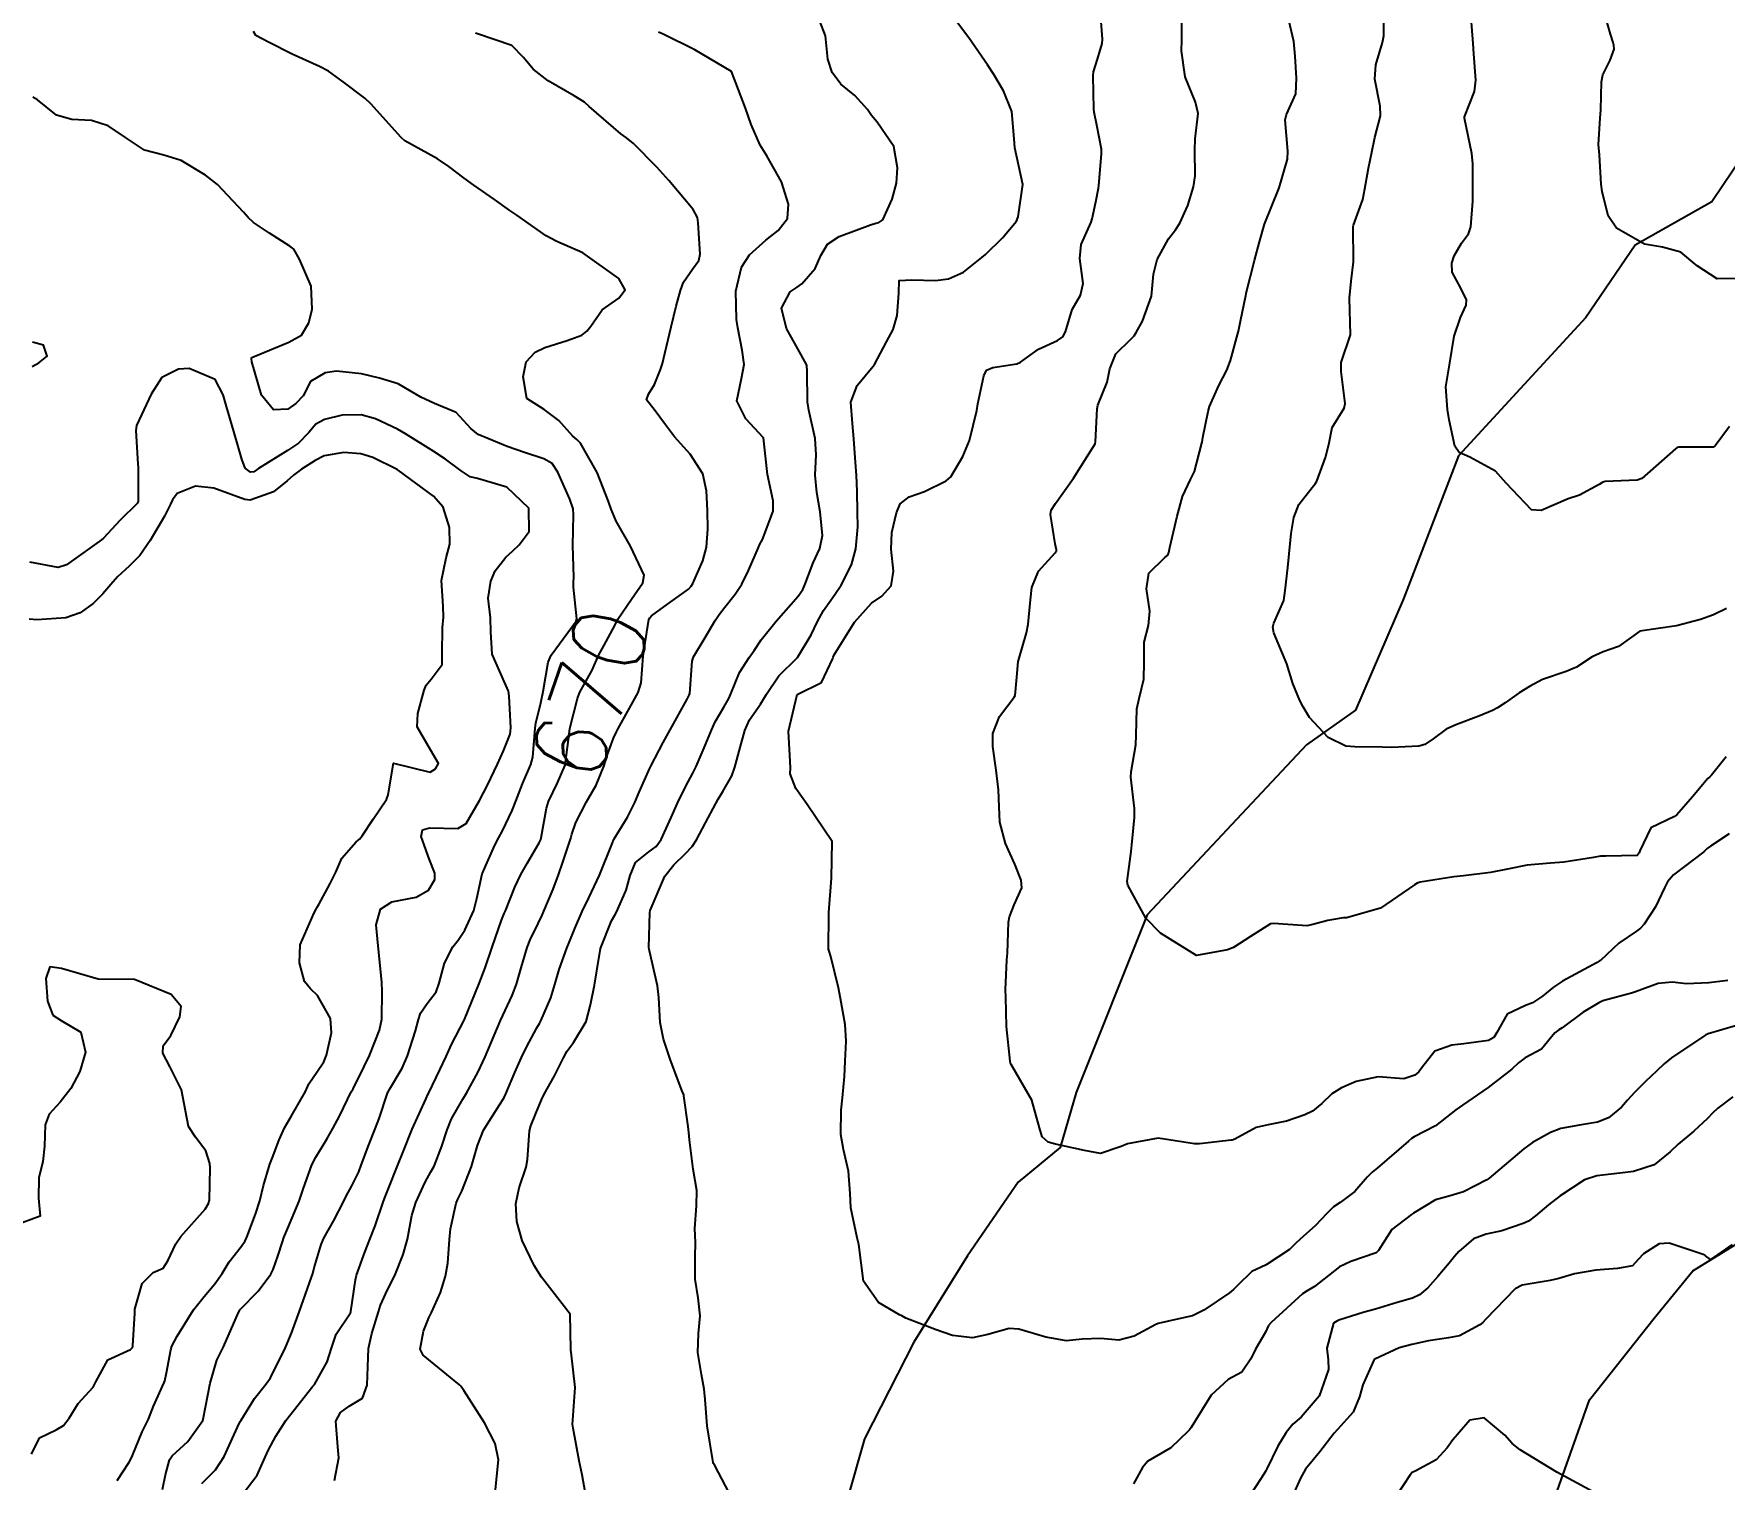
# Model space of a CAD drawing. Header units: metres. Extents: x 292545 to 299085, y 7450245 to 7463078.
# Drawn here: x 295312.9 to 295405.2, y 7462406.7 to 7462485.6 of the extents above; entities that cross this region are included whole.
import ezdxf
from ezdxf.enums import TextEntityAlignment as Align

# ---------------------------------------------------------------- set-up
doc = ezdxf.new("R2010")
doc.units = ezdxf.units.M
for name, color, linetype in [('Cotas', 45, 'Continuous'), ('Curvas de Nivel 1m', 11, 'Continuous'), ('Curvas de Nivel 5m', 15, 'Continuous'), ('Hidrografia', 140, 'Continuous')]:
    doc.layers.add(name, color=color, linetype=linetype)
doc.styles.add('Style-STANDARD', font='STANDARD.shx')

msp = doc.modelspace()

# ---------------------------------------------------------------- linework, layer by layer
at = {"layer": 'Curvas de Nivel 1m', "flags": 128}
for points, elevation in [([(295351.069, 7462405.57), (295350.091, 7462407.412), (295350.026, 7462407.515), (295350.009, 7462407.581), (295349.989, 7462407.687), (295349.68, 7462409.587), (295349.57, 7462411.021), (295349.518, 7462411.589), (295349.37, 7462412.377), (295349.175, 7462413.595), (295349.21, 7462414.621), (295349.293, 7462415.594), (295349.182, 7462416.575), (295349.032, 7462417.598), (295349.025, 7462418.804), (295349.037, 7462419.598), (295349.015, 7462420.363), (295349.104, 7462421.597), (295349.118, 7462422.444), (295348.917, 7462423.6), (295348.71, 7462425.201), (295348.68, 7462425.604), (295348.636, 7462425.926), (295348.414, 7462427.609), (295348.398, 7462427.673), (295348.336, 7462427.814), (295347.662, 7462429.617), (295347.298, 7462430.697), (295347.111, 7462431.623), (295347.044, 7462432.976), (295346.961, 7462433.624), (295346.525, 7462435.535), (295346.505, 7462435.629), (295346.499, 7462435.694), (295346.541, 7462437.629), (295346.558, 7462437.733), (295347.361, 7462439.617), (295347.865, 7462440.226), (295348.492, 7462440.841), (295348.867, 7462441.227), (295349.1, 7462441.594), (295349.587, 7462442.515), (295350.159, 7462443.584), (295350.285, 7462443.823), (295350.529, 7462444.236), (295351.026, 7462445.087), (295351.2, 7462445.573), (295351.485, 7462446.645), (295351.738, 7462447.568), (295351.998, 7462448.147), (295352.587, 7462449.013), (295352.927, 7462449.555), (295353.603, 7462450.55), (295354.593, 7462451.53), (295354.623, 7462451.561), (295355.359, 7462452.8), (295355.714, 7462453.519), (295356.04, 7462454.125), (295356.658, 7462455.004), (295357.007, 7462455.505), (295357.565, 7462456.611), (295357.797, 7462457.493), (295357.905, 7462458.692), (295357.903, 7462459.492), (295357.869, 7462460.638), (295357.839, 7462461.493), (295357.771, 7462462.472), (295357.699, 7462463.496), (295357.615, 7462464.341), (295357.525, 7462465.499), (295357.879, 7462466.411), (295358.756, 7462467.481), (295358.814, 7462467.571), (295359.485, 7462468.811), (295359.84, 7462469.47), (295360.069, 7462470.239), (295360.16, 7462471.467), (295360.171, 7462472.159), (295360.864, 7462472.183), (295362.159, 7462472.151), (295362.865, 7462472.242), (295363.69, 7462472.608), (295364.692, 7462473.413), (295364.885, 7462473.579), (295365.815, 7462474.48), (295366.579, 7462475.393), (295366.672, 7462475.625), (295366.923, 7462477.39), (295366.497, 7462479.395), (295366.459, 7462479.894), (295366.327, 7462481.396), (295365.874, 7462482.511), (295365.338, 7462483.407), (295365.001, 7462483.932), (295363.969, 7462485.421), (295363.035, 7462486.669)], 674), ([(295405.517, 7462441.921), (295404.498, 7462441.248), (295404.322, 7462441.116), (295404.126, 7462440.946), (295402.48, 7462439.68), (295402.146, 7462439.303), (295401.985, 7462438.975), (295401.5, 7462437.942), (295400.869, 7462436.986), (295400.673, 7462436.764), (295400.447, 7462436.611), (295399.488, 7462435.949), (295398.49, 7462435.009), (295398.453, 7462434.98), (295398.422, 7462434.958), (295398.297, 7462434.887), (295396.411, 7462433.866), (295395.914, 7462433.539), (295395.326, 7462433.051), (295394.773, 7462432.682), (295394.398, 7462432.544), (295393.39, 7462432.073), (295392.829, 7462431.076), (295392.662, 7462430.794), (295392.376, 7462430.635), (295391.018, 7462430.456), (295390.372, 7462430.371), (295389.437, 7462430.049), (295388.715, 7462429.126), (295388.561, 7462428.918), (295388.349, 7462428.736), (295387.751, 7462428.543), (295386.348, 7462428.652), (295385.132, 7462428.385), (295384.342, 7462428.051), (295383.807, 7462427.717), (295383.266, 7462427.191), (295382.746, 7462426.776), (295382.327, 7462426.574), (295381.334, 7462426.226), (295380.321, 7462426.023), (295379.67, 7462425.885), (295378.509, 7462425.248), (295378.37, 7462425.192), (295378.312, 7462425.181), (295376.584, 7462424.992), (295376.309, 7462424.99), (295374.313, 7462425.3), (295372.641, 7462424.984), (295372.306, 7462424.833), (295371.17, 7462424.466), (295370.302, 7462424.616), (295368.707, 7462424.966), (295368.309, 7462425.084), (295367.977, 7462425.373), (295367.834, 7462425.858), (295367.425, 7462427.379), (295366.351, 7462429.229), (295366.282, 7462429.321), (295366.254, 7462429.391), (295366.24, 7462429.506), (295366.036, 7462431.395), (295365.995, 7462432.992), (295365.982, 7462433.396), (295366.06, 7462435.036), (295366.098, 7462435.395), (295366.151, 7462437.096), (295366.203, 7462437.394), (295366.459, 7462438.046), (295366.879, 7462438.975), (295366.84, 7462439.386), (295366.486, 7462440.262), (295365.972, 7462441.398), (295365.677, 7462442.565), (295365.636, 7462443.399), (295365.602, 7462444.329), (295365.474, 7462445.401), (295365.279, 7462446.686), (295365.287, 7462447.403), (295365.651, 7462448.331), (295366.455, 7462449.391), (295366.499, 7462449.486), (295366.604, 7462450.49), (295366.669, 7462451.333), (295366.681, 7462451.389), (295367.119, 7462452.902), (295367.218, 7462453.384), (295367.337, 7462454.702), (295367.424, 7462455.382), (295367.783, 7462456.273), (295368.692, 7462457.282), (295368.734, 7462457.327), (295368.757, 7462457.369), (295368.773, 7462457.448), (295368.697, 7462457.767), (295368.431, 7462459.373), (295368.479, 7462459.608), (295368.719, 7462459.976), (295369.691, 7462461.356), (295370.098, 7462461.994), (295370.758, 7462463.039), (295370.873, 7462463.227), (295370.9, 7462463.339), (295370.982, 7462465.137), (295371.033, 7462465.338), (295371.53, 7462466.598), (295371.68, 7462467.331), (295372.005, 7462468.139), (295372.827, 7462468.957), (295373.013, 7462469.135), (295373.127, 7462469.316), (295373.461, 7462469.933), (295373.956, 7462471.303), (295374.066, 7462472.503), (295374.269, 7462473.299), (295374.89, 7462474.43), (295375.264, 7462474.92), (295375.507, 7462475.284), (295375.934, 7462476.258), (295376.252, 7462477.277), (295376.335, 7462477.873), (295376.33, 7462479.276), (295376.346, 7462479.889), (295376.513, 7462481.275), (295376.352, 7462481.904), (295375.796, 7462483.282), (295375.594, 7462484.704), (295375.617, 7462485.284), (295375.617, 7462486.704)], 676), ([(295405.352, 7462446.135), (295404.545, 7462445.133), (295404.455, 7462445.03), (295404.359, 7462444.942), (295403.518, 7462443.94), (295402.649, 7462442.968), (295402.587, 7462442.904), (295402.521, 7462442.866), (295401.239, 7462442.256), (295400.637, 7462440.989), (295400.601, 7462440.88), (295400.49, 7462440.735), (295398.786, 7462440.711), (295398.49, 7462440.698), (295398.103, 7462440.63), (295396.486, 7462440.369), (295395.757, 7462440.318), (295394.484, 7462440.209), (295393.398, 7462439.987), (295392.48, 7462439.805), (295391.007, 7462439.631), (295390.478, 7462439.571), (295388.637, 7462439.291), (295388.474, 7462439.228), (295388.324, 7462439.131), (295386.46, 7462437.858), (295384.614, 7462437.337), (295384.454, 7462437.33), (295384.315, 7462437.321), (295383.596, 7462437.189), (295382.699, 7462436.948), (295382.448, 7462436.903), (295380.648, 7462437.029), (295380.449, 7462436.998), (295379.358, 7462436.322), (295378.43, 7462435.709), (295378.101, 7462435.58), (295376.423, 7462435.27), (295374.441, 7462436.493), (295373.655, 7462437.308), (295372.662, 7462439.127), (295372.618, 7462439.319), (295372.85, 7462440.964), (295372.878, 7462441.316), (295373.023, 7462442.809), (295373.029, 7462443.315), (295372.834, 7462445.023), (295372.842, 7462445.317), (295373.099, 7462446.78), (295373.127, 7462447.314), (295373.155, 7462448.747), (295373.279, 7462449.313), (295373.541, 7462450.374), (295373.547, 7462451.311), (295373.548, 7462452.392), (295373.791, 7462453.309), (295373.867, 7462454.092), (295373.677, 7462455.31), (295373.811, 7462456.173), (295374.689, 7462457.024), (295374.843, 7462457.146), (295374.909, 7462457.297), (295374.963, 7462457.563), (295375.365, 7462459.283), (295375.644, 7462460.361), (295376.092, 7462461.276), (295376.302, 7462461.712), (295376.706, 7462463.271), (295376.719, 7462463.315), (295376.766, 7462463.574), (295377.045, 7462465.003), (295377.125, 7462465.267), (295377.643, 7462466.413), (295378.073, 7462467.257), (295378.274, 7462467.792), (295378.666, 7462469.252), (295378.703, 7462469.383), (295378.841, 7462470.016), (295379.089, 7462471.246), (295379.147, 7462471.537), (295379.58, 7462473.239), (295379.854, 7462474.27), (295380.121, 7462475.232), (295380.923, 7462477.22), (295381.38, 7462478.783), (295381.411, 7462479.215), (295381.26, 7462480.927), (295381.323, 7462481.216), (295381.844, 7462482.351), (295381.886, 7462483.211), (295381.81, 7462484.413), (295381.739, 7462485.213), (295381.325, 7462486.932)], 677), ([(295405.364, 7462454.225), (295404.652, 7462453.882), (295403.957, 7462453.64), (295402.646, 7462453.279), (295400.643, 7462452.99), (295399.47, 7462452.162), (295398.626, 7462451.867), (295398.039, 7462451.601), (295397.176, 7462451.032), (295396.61, 7462450.786), (295395.31, 7462450.348), (295394.602, 7462449.977), (295394.044, 7462449.62), (295393.274, 7462449.073), (295392.864, 7462448.803), (295392.589, 7462448.668), (295391.843, 7462448.349), (295390.581, 7462447.875), (295390.049, 7462447.644), (295389.343, 7462447.122), (295388.89, 7462446.805), (295388.567, 7462446.716), (295387.063, 7462446.648), (295386.566, 7462446.663), (295385.063, 7462446.675), (295384.566, 7462446.719), (295383.609, 7462447.19), (295382.584, 7462448.284), (295382.244, 7462448.86), (295382.066, 7462449.205), (295381.674, 7462450.138), (295381.344, 7462451.213), (295380.638, 7462452.909), (295380.588, 7462453.221), (295380.645, 7462453.433), (295381.192, 7462454.68), (295381.267, 7462455.214), (295381.409, 7462456.479), (295381.471, 7462457.212), (295381.58, 7462458.331), (295381.737, 7462459.21), (295382.011, 7462459.917), (295382.729, 7462460.84), (295382.893, 7462461.037), (295382.982, 7462461.198), (295383.459, 7462462.487), (295383.645, 7462463.191), (295383.831, 7462464.131), (295384.478, 7462465.183), (295384.542, 7462465.426), (295384.32, 7462467.185), (295384.321, 7462467.674), (295384.833, 7462469.18), (295384.772, 7462471.181), (295384.862, 7462472.12), (295384.987, 7462473.169), (295384.975, 7462475.096), (295384.987, 7462475.169), (295385.503, 7462476.579), (295385.615, 7462477.163), (295385.804, 7462478.297), (295385.985, 7462479.16), (295386.16, 7462479.959), (295386.471, 7462481.155), (295386.453, 7462481.681), (295386.163, 7462483.158), (295386.217, 7462483.946), (295386.584, 7462485.154), (295386.653, 7462485.527), (295386.65, 7462487.154)], 678), ([(295405.528, 7462464.176), (295404.756, 7462463.13), (295404.638, 7462463.057), (295402.754, 7462463.048), (295402.684, 7462463.031), (295402.586, 7462462.962), (295400.736, 7462461.332), (295400.488, 7462461.239), (295398.734, 7462461.167), (295398.615, 7462461.13), (295398.411, 7462461.013), (295397.331, 7462460.42), (295396.725, 7462460.224), (295395.246, 7462459.58), (295394.719, 7462459.63), (295393.337, 7462461.074), (295392.743, 7462461.743), (295391.349, 7462462.506), (295390.758, 7462462.758), (295390.52, 7462463.112), (295390.218, 7462464.549), (295390.12, 7462465.11), (295390.036, 7462466.352), (295390.162, 7462467.11), (295390.263, 7462467.656), (295390.498, 7462469.105), (295390.843, 7462470.124), (295391.142, 7462470.805), (295391.158, 7462471.097), (295390.859, 7462471.738), (295390.377, 7462472.616), (295390.365, 7462473.108), (295390.488, 7462473.497), (295390.889, 7462474.193), (295391.282, 7462474.711), (295391.4, 7462475.095), (295391.515, 7462476.496), (295391.52, 7462477.094), (295391.508, 7462478.531), (295391.463, 7462479.095), (295391.053, 7462481.018), (295391.06, 7462481.099), (295391.596, 7462482.484), (295391.674, 7462483.093), (295391.568, 7462484.541), (295391.526, 7462485.095), (295391.411, 7462486.725)], 679), ([(295329.328, 7462406.584), (295329.559, 7462407.825), (295329.5, 7462408.435), (295329.402, 7462409.827), (295329.643, 7462410.31), (295330.131, 7462410.659), (295330.859, 7462411.089), (295331.113, 7462411.81), (295331.142, 7462412.827), (295331.175, 7462413.81), (295331.367, 7462414.622), (295331.725, 7462415.805), (295331.837, 7462416.164), (295332.205, 7462416.977), (295332.618, 7462417.794), (295333.08, 7462418.937), (295333.3, 7462419.784), (295333.552, 7462421.076), (295333.758, 7462421.778), (295334.274, 7462422.898), (295334.591, 7462423.456), (295334.759, 7462423.765), (295335.193, 7462424.868), (295335.474, 7462425.758), (295335.721, 7462426.354), (295336.33, 7462427.424), (295336.524, 7462427.747), (295337.167, 7462428.921), (295337.546, 7462429.732), (295338.383, 7462431.72), (295339.021, 7462433.09), (295339.258, 7462433.711), (295339.525, 7462434.6), (295339.855, 7462435.706), (295340.015, 7462436.126), (295340.446, 7462437.025), (295340.667, 7462437.481), (295340.766, 7462437.697), (295341.262, 7462438.895), (295341.553, 7462439.689), (295341.799, 7462440.371), (295342.229, 7462441.683), (295342.29, 7462441.897), (295342.512, 7462442.548), (295343.084, 7462443.672), (295343.62, 7462444.576), (295344.047, 7462445.655), (295344.157, 7462446.054), (295344.568, 7462447.143), (295344.728, 7462447.491), (295344.805, 7462447.648), (295345.432, 7462448.794), (295345.909, 7462449.637), (295346.066, 7462450.17), (295346.191, 7462451.634), (295346.246, 7462452.015), (295346.496, 7462453.631), (295346.544, 7462453.731), (295346.645, 7462453.825), (295347.51, 7462454.476), (295348.66, 7462455.294), (295348.812, 7462455.448), (295348.902, 7462455.598), (295349.44, 7462456.834), (295349.647, 7462457.59), (295349.716, 7462458.576), (295349.693, 7462459.59), (295349.649, 7462460.666), (295349.446, 7462461.593), (295348.749, 7462462.657), (295347.895, 7462463.613), (295347.409, 7462464.26), (295346.778, 7462465.104), (295346.37, 7462465.634), (295346.468, 7462465.953), (295346.796, 7462466.473), (295347.136, 7462467.297), (295347.238, 7462467.624), (295347.371, 7462468.174), (295347.713, 7462469.617), (295347.98, 7462470.749), (295348.226, 7462471.606), (295348.393, 7462472.071), (295348.871, 7462472.779), (295349.225, 7462473.249), (295349.297, 7462473.596), (295349.188, 7462475.309), (295349.15, 7462475.598), (295348.907, 7462476.035), (295347.586, 7462477.613), (295346.934, 7462478.348), (295345.659, 7462479.639), (295345.266, 7462479.956), (295344.958, 7462480.176), (295343.241, 7462481.667), (295342.976, 7462481.906), (295342.416, 7462482.241), (295340.994, 7462483.064), (295340.17, 7462483.702), (295339.64, 7462484.341), (295339.016, 7462485.001), (295337.129, 7462485.632), (295337.022, 7462485.668)], 671), ([(295338.073, 7462405.73), (295338.279, 7462407.727), (295338.106, 7462408.619), (295337.52, 7462409.736), (295336.378, 7462411.51), (295336.216, 7462411.749), (295336.144, 7462411.827), (295335.851, 7462412.049), (295334.168, 7462413.44), (295334.008, 7462413.772), (295334.183, 7462414.749), (295334.481, 7462415.476), (295334.615, 7462415.766), (295335.107, 7462416.858), (295335.385, 7462417.758), (295335.506, 7462418.475), (295335.601, 7462419.756), (295335.667, 7462420.338), (295335.965, 7462421.753), (295336.051, 7462421.966), (295336.269, 7462422.393), (295336.803, 7462423.742), (295337.14, 7462424.898), (295337.461, 7462425.733), (295338.327, 7462427.116), (295338.57, 7462427.478), (295338.686, 7462427.716), (295339.17, 7462428.892), (295339.534, 7462429.708), (295339.807, 7462430.267), (295340.379, 7462431.327), (295340.52, 7462431.56), (295340.599, 7462431.698), (295341.131, 7462432.957), (295341.36, 7462433.69), (295341.601, 7462434.502), (295342.01, 7462435.684), (295342.133, 7462435.986), (295342.444, 7462436.747), (295342.85, 7462437.674), (295343.224, 7462438.432), (295343.797, 7462439.66), (295344.5, 7462441.432), (295344.569, 7462441.582), (295344.601, 7462441.649), (295345.321, 7462442.835), (295345.721, 7462443.638), (295345.972, 7462444.195), (295346.542, 7462445.505), (295346.603, 7462445.629), (295347.278, 7462446.904), (295347.667, 7462447.614), (295348.59, 7462449.285), (295348.696, 7462449.494), (295348.729, 7462449.599), (295348.855, 7462451.362), (295348.929, 7462451.597), (295349.574, 7462452.65), (295350.126, 7462453.585), (295350.33, 7462453.899), (295350.65, 7462454.311), (295351.21, 7462455.022), (295351.574, 7462455.571), (295351.939, 7462456.303), (295352.486, 7462457.562), (295352.548, 7462457.708), (295352.697, 7462458.008), (295353.295, 7462459.551), (295353.29, 7462460.123), (295352.985, 7462461.547), (295352.763, 7462463.55), (295351.799, 7462464.59), (295351.301, 7462465.572), (295351.565, 7462466.805), (295351.71, 7462467.567), (295351.592, 7462468.34), (295351.352, 7462469.572), (295351.291, 7462470.027), (295351.256, 7462471.574), (295351.554, 7462472.888), (295351.994, 7462473.563), (295352.891, 7462474.365), (295353.562, 7462474.877), (295354.078, 7462475.538), (295354.124, 7462476.325), (295353.738, 7462477.542), (295352.944, 7462478.967), (295352.585, 7462479.556), (295352.084, 7462480.683), (295351.781, 7462481.568), (295351.003, 7462483.58), (295349.014, 7462484.75), (295347.279, 7462485.617), (295347.024, 7462485.72)], 672), ([(295343.073, 7462405.67), (295342.86, 7462406.897), (295342.691, 7462407.674), (295342.352, 7462409.445), (295342.326, 7462409.678), (295342.338, 7462409.89), (295342.464, 7462411.675), (295342.248, 7462413.602), (295342.241, 7462413.679), (295342.24, 7462413.745), (295342.193, 7462415.68), (295340.635, 7462417.696), (295340.222, 7462418.334), (295339.566, 7462419.71), (295339.274, 7462420.735), (295339.236, 7462421.71), (295339.401, 7462422.579), (295339.788, 7462423.705), (295339.866, 7462424.127), (295339.975, 7462425.703), (295340.044, 7462425.974), (295340.322, 7462426.651), (295340.637, 7462427.39), (295340.784, 7462427.695), (295341.334, 7462428.704), (295341.834, 7462429.685), (295342.021, 7462430.028), (295342.371, 7462430.515), (295343.07, 7462431.67), (295343.309, 7462432.583), (295343.518, 7462433.663), (295343.644, 7462434.432), (295343.847, 7462435.659), (295344.448, 7462437.165), (295344.628, 7462437.471), (295344.721, 7462437.647), (295345.259, 7462438.848), (295345.472, 7462439.64), (295345.771, 7462440.35), (295346.493, 7462440.943), (295346.888, 7462441.233), (295347.173, 7462441.62), (295347.712, 7462442.809), (295348.052, 7462443.607), (295348.533, 7462444.572), (295348.898, 7462445.238), (295349.076, 7462445.595), (295349.521, 7462446.628), (295349.911, 7462447.587), (295350.126, 7462448.036), (295350.585, 7462448.835), (295350.856, 7462449.311), (295350.979, 7462449.576), (295351.45, 7462450.732), (295351.981, 7462451.566), (295352.251, 7462451.94), (295352.633, 7462452.523), (295353.449, 7462453.548), (295354.657, 7462454.909), (295354.91, 7462455.278), (295355.023, 7462455.526), (295355.478, 7462456.725), (295355.845, 7462457.518), (295355.99, 7462458.227), (295355.851, 7462459.519), (295355.673, 7462460.571), (295355.588, 7462461.521), (295355.633, 7462462.638), (295355.589, 7462463.522), (295355.243, 7462465.061), (295355.159, 7462465.526), (295355.153, 7462467.181), (295355.119, 7462467.527), (295354.819, 7462468.092), (295354.008, 7462469.538), (295353.745, 7462470.64), (295354.211, 7462471.536), (295354.6, 7462471.79), (295354.859, 7462471.963), (295355.59, 7462472.805), (295355.896, 7462473.52), (295356.263, 7462474.143), (295356.893, 7462474.56), (295358.611, 7462475.195), (295358.901, 7462475.279), (295359.055, 7462475.324), (295359.279, 7462475.476), (295359.797, 7462476.589), (295360.024, 7462477.469), (295360.086, 7462478.318), (295359.872, 7462479.471), (295358.966, 7462480.808), (295358.661, 7462481.176), (295358.438, 7462481.488), (295357.742, 7462482.26), (295356.987, 7462482.873), (295356.508, 7462483.515), (295356.271, 7462484.25), (295356.15, 7462485.519), (295355.841, 7462486.328)], 673), ([(295322.081, 7462406.427), (295322.827, 7462407.174), (295323.288, 7462407.902), (295324.121, 7462409.7), (295324.185, 7462409.826), (295324.216, 7462409.889), (295324.944, 7462411.073), (295325.59, 7462411.876), (295325.823, 7462412.198), (295326.158, 7462412.871), (295326.492, 7462413.541), (295326.65, 7462413.863), (295326.97, 7462414.647), (295327.411, 7462415.852), (295328.064, 7462417.695), (295328.12, 7462417.841), (295328.144, 7462417.911), (295328.218, 7462418.205), (295328.591, 7462419.483), (295328.745, 7462419.835), (295329.289, 7462420.793), (295329.816, 7462421.824), (295329.966, 7462422.124), (295330.276, 7462422.695), (295330.643, 7462423.461), (295330.78, 7462423.815), (295331.191, 7462424.924), (295331.54, 7462425.808), (295331.752, 7462426.372), (295332.237, 7462427.801), (295332.267, 7462427.867), (295332.336, 7462427.985), (295333.017, 7462429.126), (295333.314, 7462429.786), (295333.755, 7462431.158), (295333.906, 7462431.775), (295334.027, 7462432.133), (295334.392, 7462432.646), (295334.867, 7462433.297), (295335.042, 7462433.764), (295335.325, 7462434.856), (295335.789, 7462435.756), (295336.07, 7462436.12), (295336.442, 7462436.669), (295336.936, 7462437.743), (295337.104, 7462438.385), (295337.396, 7462439.736), (295338.079, 7462441.309), (295338.303, 7462441.723), (295338.507, 7462442.095), (295339.036, 7462443.196), (295339.226, 7462443.713), (295339.591, 7462444.656), (295340.047, 7462445.705), (295340.155, 7462446.106), (295340.288, 7462447.703), (295340.315, 7462447.963), (295340.587, 7462449.078), (295340.724, 7462449.698), (295341, 7462451.311), (295341.16, 7462451.692), (295342.52, 7462453.55), (295342.568, 7462453.671), (295342.379, 7462455.393), (295342.386, 7462455.674), (295342.397, 7462455.944), (295342.341, 7462457.675), (295342.38, 7462459.346), (295342.358, 7462459.675), (295342.184, 7462460.216), (295341.528, 7462461.688), (295341.206, 7462462.152), (295340.75, 7462462.414), (295339.71, 7462462.754), (295338.756, 7462463.076), (295337.168, 7462463.736), (295336.766, 7462464.077), (295335.968, 7462464.945), (295334.78, 7462465.438), (295334.046, 7462465.777), (295332.794, 7462466.514), (295331.774, 7462466.825), (295330.802, 7462467.056), (295329.428, 7462467.206), (295328.802, 7462467.102), (295328.004, 7462466.639), (295327.603, 7462465.852), (295327.207, 7462465.427), (295326.776, 7462465.131), (295325.996, 7462465.093), (295325.326, 7462465.882), (295324.81, 7462467.717), (295324.784, 7462467.89), (295324.787, 7462467.916), (295324.813, 7462467.948), (295324.937, 7462468.011), (295326.822, 7462468.791), (295327.52, 7462469.159), (295327.913, 7462469.849), (295328.1, 7462470.587), (295328.039, 7462471.848), (295327.407, 7462473.322), (295327.093, 7462473.858), (295326.885, 7462474.027), (295325.764, 7462474.749), (295324.897, 7462475.321), (295324.603, 7462475.588), (295324.347, 7462475.888), (295322.925, 7462477.391), (295322.277, 7462477.917), (295320.941, 7462478.717), (295319.992, 7462478.993), (295318.946, 7462479.278), (295317.909, 7462479.97), (295316.959, 7462480.611), (295316.048, 7462480.903), (295314.962, 7462480.949), (295314.132, 7462481.18), (295313.089, 7462482.028), (295312.974, 7462482.105), (295312.842, 7462482.164)], 669), ([(295312.804, 7462467.46), (295313.17, 7462467.662), (295313.615, 7462468.018), (295313.421, 7462468.623), (295312.82, 7462468.786)], 668), ([(295319.917, 7462406.1), (295320.087, 7462406.911), (295320.309, 7462407.729), (295320.458, 7462407.936), (295321.31, 7462408.729), (295322.122, 7462409.877), (295322.144, 7462409.92), (295322.154, 7462409.95), (295322.528, 7462411.914), (295322.9, 7462413.171), (295323.25, 7462413.904), (295324.073, 7462415.773), (295324.142, 7462415.891), (295324.165, 7462415.919), (295324.194, 7462415.952), (295325.156, 7462416.928), (295325.839, 7462417.874), (295325.968, 7462418.121), (295326.228, 7462418.856), (295326.471, 7462419.635), (295326.549, 7462419.865), (295326.768, 7462420.382), (295327.384, 7462421.853), (295327.618, 7462422.505), (295328.089, 7462423.843), (295328.297, 7462424.26), (295328.894, 7462425.248), (295329.228, 7462425.831), (295329.604, 7462426.543), (295330.239, 7462427.821), (295330.271, 7462427.884), (295330.336, 7462427.999), (295330.948, 7462429.22), (295331.233, 7462429.811), (295331.772, 7462431.194), (295331.901, 7462431.797), (295331.932, 7462433.33), (295331.904, 7462433.797), (295331.851, 7462434.359), (295331.712, 7462435.801), (295331.598, 7462436.956), (295331.842, 7462437.799), (295332.457, 7462438.211), (295333.78, 7462438.457), (295334.464, 7462438.852), (295334.805, 7462439.432), (295334.802, 7462439.767), (295334.485, 7462440.552), (295334.056, 7462441.774), (295334.132, 7462442.148), (295334.508, 7462442.251), (295336.053, 7462442.209), (295336.51, 7462442.479), (295337.237, 7462443.739), (295337.683, 7462444.586), (295338.232, 7462445.725), (295338.56, 7462446.45), (295338.912, 7462447.374), (295338.951, 7462447.716), (295338.866, 7462449.442), (295338.823, 7462449.718), (295338.6, 7462450.201), (295337.928, 7462451.73), (295337.862, 7462452.958), (295337.848, 7462453.732), (295337.725, 7462454.805), (295337.86, 7462455.728), (295338.1, 7462456.298), (295338.683, 7462457.034), (295339.04, 7462457.364), (295339.411, 7462457.713), (295339.962, 7462458.446), (295339.931, 7462459.708), (295338.73, 7462460.862), (295337.134, 7462461.339), (295336.738, 7462461.436), (295336.237, 7462461.748), (295335.383, 7462462.394), (295334.753, 7462462.814), (295333.205, 7462463.786), (295332.765, 7462464.034), (295331.552, 7462464.589), (295330.773, 7462464.815), (295329.746, 7462464.799), (295328.77, 7462464.561), (295328.308, 7462464.304), (295327.915, 7462463.848), (295327.349, 7462463.262), (295326.753, 7462462.872), (295325.16, 7462461.884), (295324.918, 7462461.709), (295324.74, 7462461.686), (295324.436, 7462461.893), (295324.252, 7462462.391), (295323.819, 7462463.899), (295323.416, 7462465.264), (295323.235, 7462465.905), (295322.795, 7462466.748), (295321.374, 7462467.355), (295320.804, 7462467.316), (295319.894, 7462466.846), (295319.297, 7462465.952), (295318.771, 7462464.814), (295318.499, 7462464.229), (295318.468, 7462463.963), (295318.584, 7462462.122), (295318.594, 7462461.961), (295318.593, 7462460.083), (295318.535, 7462459.962), (295317.612, 7462459.063), (295316.694, 7462458.074), (295316.6, 7462457.981), (295314.679, 7462456.614), (295314.217, 7462456.475), (295312.68, 7462456.767)], 668), ([(295317.452, 7462406.6), (295318.098, 7462407.601), (295318.226, 7462407.834), (295318.278, 7462407.958), (295318.821, 7462409.248), (295319.153, 7462409.95), (295319.429, 7462410.647), (295320.016, 7462411.941), (295320.049, 7462412.036), (295320.151, 7462412.484), (295320.372, 7462413.736), (295320.439, 7462413.937), (295320.724, 7462414.477), (295321.626, 7462415.919), (295322.2, 7462416.645), (295322.783, 7462417.329), (295323.176, 7462417.9), (295323.575, 7462418.544), (295324.236, 7462419.402), (295324.438, 7462419.69), (295324.532, 7462419.887), (295325, 7462421.138), (295325.24, 7462421.88), (295325.435, 7462422.719), (295325.783, 7462423.875), (295325.93, 7462424.24), (295326.306, 7462425.2), (295326.594, 7462425.866), (295326.98, 7462426.521), (295327.733, 7462427.849), (295327.926, 7462428.259), (295328.349, 7462428.905), (295328.732, 7462429.462), (295328.891, 7462429.835), (295329.161, 7462431.046), (295329.109, 7462431.833), (295328.395, 7462433.082), (295328.004, 7462433.451), (295327.687, 7462433.851), (295327.405, 7462434.869), (295327.439, 7462435.855), (295328.212, 7462437.605), (295328.343, 7462437.842), (295328.378, 7462437.917), (295328.456, 7462438.071), (295329.09, 7462439.218), (295329.397, 7462439.831), (295329.724, 7462440.588), (295330.498, 7462441.477), (295330.681, 7462441.636), (295330.827, 7462441.815), (295331.435, 7462442.729), (295332.156, 7462443.796), (295332.259, 7462444.062), (295332.553, 7462445.79), (295334.546, 7462445.295), (295334.835, 7462445.481), (295334.997, 7462445.766), (295334.56, 7462446.518), (295333.839, 7462447.777), (295333.865, 7462448.492), (295334.221, 7462449.774), (295334.331, 7462450.039), (295334.602, 7462450.376), (295335.201, 7462451.177), (295335.201, 7462451.764), (295335.228, 7462453.173), (295335.273, 7462453.764), (295335.252, 7462454.364), (295335.169, 7462455.762), (295335.43, 7462457.011), (295335.613, 7462457.756), (295335.602, 7462458.657), (295335.26, 7462459.762), (295334.722, 7462460.371), (295332.807, 7462461.789), (295332.743, 7462461.83), (295331.414, 7462462.475), (295330.752, 7462462.684), (295329.825, 7462462.756), (295328.75, 7462462.577), (295328.264, 7462462.329), (295327.525, 7462461.852), (295327.074, 7462461.521), (295326.733, 7462461.203), (295325.98, 7462460.616), (295324.717, 7462460.16), (295324.423, 7462460.187), (295322.726, 7462460.814), (295321.724, 7462460.924), (295320.722, 7462460.522), (295320.473, 7462460.178), (295320.369, 7462459.935), (295320.038, 7462459.272), (295319.255, 7462457.952), (295318.685, 7462457.137), (295318.096, 7462456.549), (295317.466, 7462455.972), (295317.095, 7462455.547), (295316.659, 7462455.035), (295316.129, 7462454.51), (295315.419, 7462453.998), (295314.64, 7462453.722), (295313.051, 7462453.614), (295312.639, 7462453.649)], 667), ([(295312.774, 7462408.023), (295313.204, 7462408.927), (295314.116, 7462409.358), (295314.519, 7462409.606), (295314.816, 7462410.003), (295315.323, 7462410.806), (295316.14, 7462411.694), (295316.273, 7462411.988), (295316.946, 7462413.193), (295318.17, 7462413.758), (295318.28, 7462413.851), (295318.307, 7462413.959), (295318.407, 7462415.741), (295318.42, 7462415.958), (295318.811, 7462417.349), (295319.423, 7462417.948), (295319.959, 7462418.2), (295320.223, 7462418.601), (295320.653, 7462419.518), (295320.928, 7462419.93), (295322.258, 7462421.421), (295322.44, 7462421.729), (295322.489, 7462421.908), (295322.523, 7462423.674), (295322.505, 7462423.908), (295322.3, 7462424.605), (295321.731, 7462425.343), (295321.336, 7462425.925), (295321.176, 7462426.781), (295320.966, 7462427.93), (295320.351, 7462429.167), (295319.942, 7462429.944), (295319.966, 7462430.345), (295320.373, 7462430.904), (295320.864, 7462431.933), (295320.939, 7462432.483), (295320.395, 7462433.152), (295318.403, 7462433.96), (295316.403, 7462433.98), (295314.411, 7462434.564), (295313.771, 7462434.658), (295313.554, 7462434.019), (295313.634, 7462432.778), (295313.927, 7462432.015), (295314.38, 7462431.727), (295315.459, 7462431.079), (295315.711, 7462429.99), (295315.406, 7462428.935), (295314.923, 7462428.001), (295314.325, 7462427.254), (295313.724, 7462426.611), (295313.517, 7462426.018), (295313.47, 7462424.85), (295313.388, 7462424.019), (295313.176, 7462423.125), (295313.158, 7462422.021), (295313.236, 7462421.037), (295312.249, 7462420.665)], 666), ([(295405.864, 7462431.442), (295404.374, 7462431.003), (295404.328, 7462430.986), (295404.238, 7462430.942), (295402.36, 7462429.681), (295401.966, 7462429.365), (295401.56, 7462428.978), (295400.94, 7462428.391), (295400.341, 7462427.784), (295399.966, 7462427.364), (295399.631, 7462426.997), (295398.918, 7462426.41), (295398.32, 7462426.178), (295397.333, 7462426.01), (295396.315, 7462425.817), (295395.746, 7462425.611), (295394.773, 7462425.055), (295394.495, 7462424.864), (295394.299, 7462424.705), (295392.377, 7462423.089), (295392.282, 7462423.024), (295391.008, 7462422.37), (295390.273, 7462422.145), (295389.467, 7462421.922), (295388.264, 7462421.196), (295388.163, 7462421.131), (295387.083, 7462420.315), (295386.364, 7462419.158), (295386.232, 7462419.029), (295384.847, 7462418.553), (295384.224, 7462418.266), (295383.621, 7462417.784), (295382.865, 7462417.193), (295382.458, 7462416.95), (295382.209, 7462416.785), (295380.485, 7462415.226), (295380.356, 7462415.062), (295380.185, 7462414.7), (295379.631, 7462413.775), (295379.384, 7462413.238), (295378.89, 7462412.508), (295378.151, 7462412.105), (295377.224, 7462411.264), (295376.125, 7462409.496), (295376.037, 7462409.368), (295375.96, 7462409.282), (295375.014, 7462408.386), (295374.101, 7462407.841), (295373.753, 7462407.649), (295373.461, 7462407.306), (295372.98, 7462406.415)], 674), ([(295405.719, 7462427.546), (295404.899, 7462426.934), (295404.597, 7462426.669), (295404.324, 7462426.378), (295403.594, 7462425.67), (295402.731, 7462424.964), (295402.299, 7462424.547), (295401.425, 7462423.845), (295400.288, 7462423.472), (295399.861, 7462423.42), (295398.285, 7462423.246), (295397.61, 7462423.02), (295396.274, 7462422.141), (295395.654, 7462421.661), (295394.936, 7462421.053), (295394.546, 7462420.77), (295394.256, 7462420.629), (295393.089, 7462420.239), (295392.247, 7462420.047), (295391.55, 7462419.79), (295390.739, 7462419.105), (295390.512, 7462418.826), (295390.226, 7462418.463), (295389.598, 7462417.737), (295389.051, 7462417.122), (295388.6, 7462416.735), (295388.207, 7462416.562), (295387.384, 7462416.322), (295386.201, 7462415.952), (295385.581, 7462415.784), (295384.195, 7462415.349), (295384.073, 7462415.303), (295383.901, 7462415.183), (295383.531, 7462413.828), (295383.612, 7462413.186), (295383.63, 7462412.66), (295383.124, 7462411.195), (295382.131, 7462410.046), (295381.675, 7462409.667), (295381.31, 7462409.218), (295380.865, 7462408.469), (295380.253, 7462407.228), (295380.204, 7462407.117), (295380.09, 7462406.932), (295379.419, 7462405.898)], 673), ([(295405.672, 7462419.495), (295404.892, 7462418.933), (295404.504, 7462418.663), (295404.232, 7462418.873), (295404.193, 7462418.901), (295404.099, 7462418.942), (295402.242, 7462419.568), (295401.691, 7462419.525), (295400.828, 7462418.984), (295400.546, 7462418.671), (295400.226, 7462418.316), (295399.407, 7462418.184), (295398.224, 7462418.082), (295397.069, 7462417.875), (295396.219, 7462417.634), (295395.738, 7462417.524), (295394.215, 7462417.261), (295393.821, 7462417.066), (295392.196, 7462415.395), (295392.052, 7462415.234), (295391.893, 7462415.093), (295390.785, 7462414.503), (295390.182, 7462414.393), (295389.083, 7462414.217), (295388.176, 7462414.029), (295387.478, 7462413.836), (295386.164, 7462413.221), (295386.129, 7462413.195), (295386.109, 7462413.161), (295385.501, 7462411.815), (295385.317, 7462411.168), (295384.975, 7462410.331), (295384.125, 7462409.374), (295383.943, 7462409.183), (295383.145, 7462408.156), (295382.374, 7462407.206), (295382.088, 7462406.729), (295381.625, 7462405.667)], 672), ([(295398.082, 7462405.97), (295396.093, 7462407.04), (295394.105, 7462408.267), (295393.663, 7462408.621), (295393.251, 7462409.073), (295392.127, 7462410.02), (295391.341, 7462409.881), (295390.667, 7462409.104), (295390.411, 7462408.806), (295390.106, 7462408.379), (295389.501, 7462407.714), (295388.403, 7462407.127), (295388.194, 7462407.026), (295388.091, 7462406.899), (295386.948, 7462405.147)], 671)]:
    msp.add_lwpolyline(points, dxfattribs=dict(at, elevation=elevation))
at = {"layer": 'Curvas de Nivel 5m', "flags": 128}
for points, elevation in [([(295405.441, 7462433.902), (295404.411, 7462433.782), (295403.181, 7462433.729), (295402.411, 7462433.81), (295401.641, 7462433.747), (295400.406, 7462433.296), (295400.181, 7462433.216), (295399.36, 7462433), (295398.616, 7462432.791), (295398.4, 7462432.691), (295397.543, 7462432.171), (295396.386, 7462431.332), (295396.209, 7462431.217), (295395.999, 7462431.044), (295395.264, 7462430.156), (295394.362, 7462429.684), (295394.002, 7462429.419), (295393.641, 7462429.067), (295392.343, 7462428.061), (295390.947, 7462427.104), (295390.587, 7462426.849), (295390.326, 7462426.635), (295389.463, 7462425.971), (295388.307, 7462425.371), (295388.154, 7462425.283), (295388.001, 7462425.135), (295386.288, 7462423.66), (295386.004, 7462423.445), (295385.744, 7462423.165), (295385.056, 7462422.391), (295384.269, 7462421.789), (295383.901, 7462421.549), (295383.528, 7462421.187), (295382.918, 7462420.528), (295382.244, 7462419.92), (295381.862, 7462419.582), (295381.494, 7462419.211), (295380.224, 7462418.382), (295379.446, 7462418.013), (295378.646, 7462417.246), (295378.433, 7462417.026), (295378.209, 7462416.853), (295376.819, 7462415.891), (295376.196, 7462415.589), (295375.936, 7462415.542), (295374.887, 7462415.293), (295374.325, 7462415.164), (295374.19, 7462415.114), (295373.016, 7462414.476), (295372.177, 7462414.262), (295371.169, 7462414.344), (295370.177, 7462414.314), (295369.318, 7462414.216), (295368.179, 7462414.421), (295366.707, 7462414.863), (295366.186, 7462414.898), (295365.013, 7462414.575), (295364.177, 7462414.391), (295363.091, 7462414.52), (295362.184, 7462414.821), (295360.532, 7462415.465), (295360.312, 7462415.586), (295360.195, 7462415.651), (295359.036, 7462416.313), (295358.213, 7462417.49), (295357.968, 7462419.493), (295357.884, 7462419.857), (295357.531, 7462421.497), (295357.5, 7462422.268), (295357.396, 7462423.499), (295357.126, 7462424.676), (295356.99, 7462425.503), (295357.004, 7462426.826), (295357.079, 7462427.503), (295357.176, 7462428.67), (295357.214, 7462429.501), (295357.283, 7462430.587), (295357.227, 7462431.502), (295356.97, 7462432.932), (295356.861, 7462433.505), (295356.429, 7462435.218), (295356.341, 7462435.511), (295356.316, 7462435.63), (295356.324, 7462437.511), (295356.332, 7462437.634), (295356.473, 7462439.51), (295356.503, 7462441.51), (295355.15, 7462443.524), (295354.532, 7462444.396), (295354.211, 7462445.207), (295354.227, 7462445.535), (295354.216, 7462445.866), (295354.122, 7462447.537), (295354.593, 7462449.53), (295355.922, 7462450.198), (295356.54, 7462451.511), (295356.56, 7462451.574), (295356.625, 7462451.697), (295357.738, 7462453.494), (295358.653, 7462454.519), (295359.217, 7462454.915), (295359.729, 7462455.469), (295359.869, 7462456.274), (295359.742, 7462457.47), (295359.777, 7462458.394), (295360.032, 7462459.467), (295360.225, 7462459.958), (295360.722, 7462460.343), (295361.551, 7462460.626), (295362.731, 7462461.203), (295362.995, 7462461.436), (295363.642, 7462462.534), (295364.006, 7462463.421), (295364.412, 7462465.048), (295364.474, 7462465.415), (295364.798, 7462466.939), (295364.947, 7462467.263), (295365.291, 7462467.405), (295366.603, 7462467.595), (295366.808, 7462467.697), (295367.785, 7462468.409), (295368.826, 7462468.874), (295369.116, 7462469.069), (295369.25, 7462469.356), (295369.631, 7462470.566), (295370.081, 7462471.348), (295370.215, 7462471.994), (295370.041, 7462473.348), (295370.122, 7462474.117), (295370.654, 7462475.342), (295370.717, 7462475.53), (295370.914, 7462476.452), (295371.068, 7462477.192), (295371.083, 7462477.338), (295371.216, 7462479.07), (295371.223, 7462479.337), (295370.966, 7462480.643), (295370.822, 7462481.342), (295370.806, 7462481.51), (295370.77, 7462483.342), (295370.789, 7462483.549), (295371.007, 7462484.255), (295371.26, 7462485.097), (295371.277, 7462485.337), (295371.135, 7462487.246)], 675), ([(295406.207, 7462472.261), (295404.866, 7462472.247), (295403.76, 7462472.951), (295402.884, 7462473.706), (295401.88, 7462473.983), (295400.89, 7462474.138), (295399.361, 7462475.005), (295398.91, 7462475.68), (295398.571, 7462477.014), (295398.529, 7462477.412), (295398.423, 7462479.015), (295398.378, 7462479.589), (295398.469, 7462481.015), (295398.507, 7462481.485), (295398.544, 7462483.014), (295398.622, 7462483.39), (295399.011, 7462484.197), (295399.238, 7462484.789), (295399.221, 7462485.007), (295399.174, 7462485.158), (295399.029, 7462485.606), (295398.624, 7462487.014)], 680), ([(295324.335, 7462405.887), (295325.091, 7462406.877), (295325.538, 7462407.876), (295325.71, 7462408.271), (295326.114, 7462409.011), (295326.659, 7462409.862), (295328.142, 7462411.749), (295328.185, 7462411.797), (295328.221, 7462411.839), (295328.927, 7462413.067), (295329.158, 7462413.83), (295329.414, 7462414.594), (295330.192, 7462415.762), (295330.215, 7462415.797), (295330.219, 7462415.82), (295330.464, 7462417.564), (295330.528, 7462417.817), (295330.978, 7462419.066), (295331.275, 7462419.81), (295331.547, 7462420.51), (295331.986, 7462421.803), (295332.061, 7462422.007), (295332.274, 7462422.538), (295332.763, 7462423.793), (295333.064, 7462424.552), (295333.573, 7462425.781), (295334.33, 7462427.471), (295334.425, 7462427.676), (295334.47, 7462427.769), (295335.078, 7462429.037), (295335.417, 7462429.759), (295335.714, 7462430.412), (295336.382, 7462431.708), (295336.402, 7462431.75), (295336.417, 7462431.783), (295337.217, 7462433.738), (295337.549, 7462434.599), (295337.931, 7462435.728), (295338.448, 7462437.208), (295338.597, 7462437.573), (295338.655, 7462437.718), (295339.17, 7462439.009), (295339.506, 7462439.71), (295339.856, 7462440.333), (295340.499, 7462441.432), (295340.586, 7462441.615), (295340.612, 7462441.699), (295340.895, 7462443.32), (295341.007, 7462443.695), (295341.512, 7462444.716), (295341.914, 7462445.68), (295342.119, 7462447.228), (295342.175, 7462447.676), (295342.589, 7462449.325), (295342.68, 7462449.581), (295342.722, 7462449.669), (295343.4, 7462450.873), (295343.753, 7462451.659), (295344.046, 7462452.238), (295344.639, 7462453.3), (295344.754, 7462453.537), (295344.803, 7462453.648), (295345.544, 7462454.752), (295346.165, 7462455.635), (295346.242, 7462456.062), (295345.488, 7462457.642), (295344.706, 7462459), (295344.432, 7462459.653), (295344.289, 7462460.085), (295343.673, 7462461.661), (295342.759, 7462463.26), (295342.561, 7462463.473), (295342.332, 7462463.676), (295341.584, 7462464.501), (295340.777, 7462465.111), (295339.83, 7462465.71), (295339.625, 7462466.887), (295339.792, 7462467.71), (295340.283, 7462468.241), (295340.821, 7462468.491), (295342.025, 7462468.882), (295342.828, 7462469.175), (295343.11, 7462469.388), (295343.331, 7462469.665), (295343.951, 7462470.55), (295344.848, 7462471.198), (295345.201, 7462471.645), (295344.862, 7462472.272), (295342.883, 7462473.67), (295341.476, 7462474.279), (295340.892, 7462474.603), (295339.283, 7462475.716), (295338.907, 7462475.986), (295338.065, 7462476.579), (295336.927, 7462477.369), (295336.406, 7462477.748), (295335.569, 7462478.391), (295334.943, 7462478.794), (295333.172, 7462479.788), (295332.955, 7462479.962), (295331.298, 7462481.807), (295330.977, 7462482.107), (295329.803, 7462483.016), (295328.999, 7462483.591), (295328.502, 7462483.845), (295327.009, 7462484.517), (295325.717, 7462485.172), (295325.02, 7462485.542), (295324.894, 7462485.754)], 670)]:
    msp.add_lwpolyline(points, dxfattribs=dict(at, elevation=elevation))
at = {"layer": 'Hidrografia', "elevation": 684.624}
msp.add_lwpolyline([(295409.162, 7462483.267), (295404.574, 7462476.453), (295400.382, 7462474.083), (295397.693, 7462470.133), (295390.725, 7462462.58), (295387.719, 7462454.76), (295385.109, 7462448.678), (295382.42, 7462446.782), (295373.712, 7462437.502), (295369.836, 7462427.786), (295368.966, 7462424.784), (295366.672, 7462422.888), (295363.904, 7462418.86), (295360.97, 7462414.154), (295358.281, 7462408.861), (295356.382, 7462402.226), (295352.269, 7462396.855), (295347.115, 7462386.845), (295357.262, 7462372.516), (295354.235, 7462361.533), (295369.44, 7462352.009), (295368.082, 7462341.368), (295376.337, 7462323.997), (295382.538, 7462315.396)], dxfattribs=at)
at = {"layer": 'Hidrografia'}
msp.add_lwpolyline([(295381.172, 7462348.325), (295381.921, 7462352.181), (295379.27, 7462360.214), (295380.423, 7462364.645), (295381.287, 7462365.336), (295382.9, 7462363.955), (295385.436, 7462362.976), (295388.201, 7462363.667), (295391.285, 7462367.685), (295393.171, 7462375.687), (295391.992, 7462382.513), (295391.285, 7462388.868), (295393.171, 7462396.165), (295395.292, 7462403.697), (295397.884, 7462410.993), (295401.419, 7462415.466), (295403.54, 7462418.055), (295406.604, 7462419.938)], dxfattribs=at)

# ---------------------------------------------------------------- texts
at = {"layer": 'Cotas', "style": 'Style-STANDARD'}
msp.add_text('670', height=4, rotation=70.70245, dxfattribs=at).set_placement((295343.275, 7462449.588, 670), align=Align.MIDDLE_CENTER)

doc.saveas('drawing.dxf')
